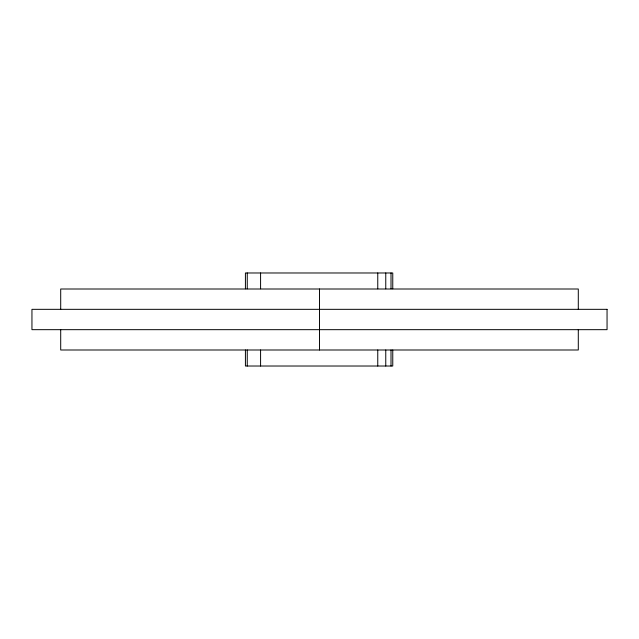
<?xml version="1.0" encoding="UTF-8"?>
<svg xmlns="http://www.w3.org/2000/svg" width="639" height="639" viewBox="0 0 639 639"><rect width="100%" height="100%" fill="white"/><g stroke="black" fill="none" stroke-linecap="round" stroke-linejoin="round"><path stroke-width="0.96" d="M578.295 309.332L578.295 289.004L60.705 289.004L60.705 309.332M578.295 329.668L578.295 349.996L60.705 349.996L60.705 329.668M392.761 288.78L392.761 272.981L245.416 272.981L245.416 288.78M392.761 349.996L392.761 366.019L245.416 366.019L245.416 349.996M391.012 272.981L391.012 288.78M391.012 349.996L391.012 366.019M385.764 272.981L385.764 288.78M385.764 349.996L385.764 366.019M377.761 272.981L377.761 288.78M377.761 349.996L377.761 366.019M319.5 289.004L319.5 349.996M260.584 272.981L260.584 288.78M260.584 349.996L260.584 366.019M247.253 272.981L247.253 288.78M247.253 349.996L247.253 366.019M607.05 309.332L31.95 309.332L31.95 329.668L607.05 329.668L607.05 309.332"/></g></svg>
